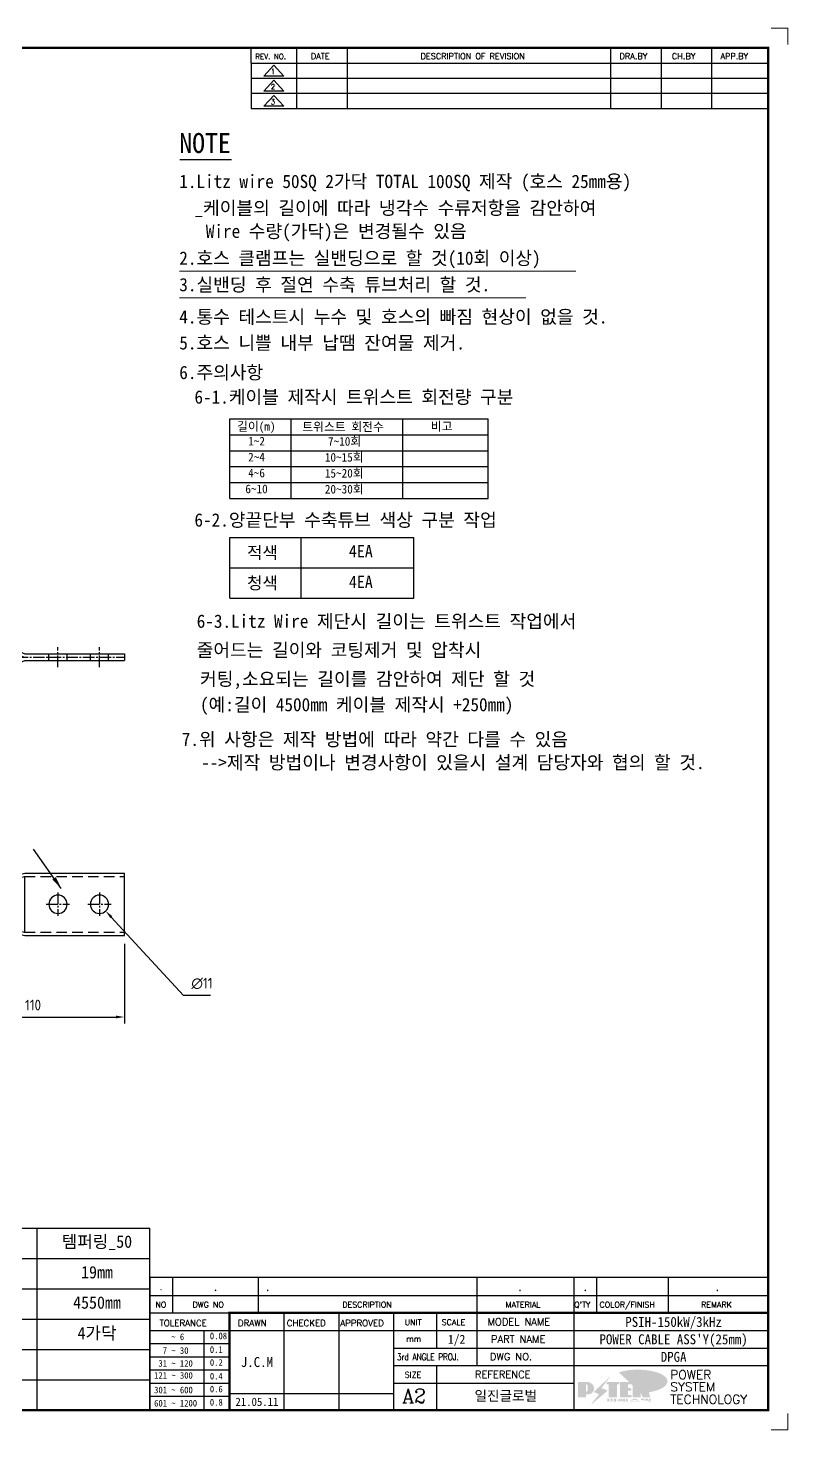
# Model space of a CAD drawing. Header units: millimetres. Extents: x 0 to 2482, y 39 to 883.
# Drawn here: x 2024 to 2482, y 39 to 883 of the extents above; entities that cross this region are included whole.
import ezdxf
from ezdxf.enums import TextEntityAlignment as Align

# ---------------------------------------------------------------- set-up
doc = ezdxf.new("R2010")
doc.units = ezdxf.units.MM
for name, pattern in [('CENTER', [50.8, 31.75, -6.35, 6.35, -6.35]), ('CENTER1', [10, 7, -1, 1, -1]), ('HIDDEN', [9.525, 6.35, -3.175]), ('HIDDEN2', [4.7625, 3.175, -1.5875]), ('HIDDENX2', [19.05, 12.7, -6.35])]:
    doc.linetypes.add(name, pattern=pattern)
for name, color, linetype in [('______', 7, 'Continuous'), ('CENTER', 1, 'CENTER'), ('FORMAT-1', 7, 'Continuous'), ('line', 3, 'Continuous'), ('THIN', 3, 'Continuous')]:
    doc.layers.add(name, color=color, linetype=linetype)
doc.styles.add('HAN', font='')
doc.styles.add('RC', font='ROMANC.SHX')
doc.styles.add('ROMANT', font='romant')
doc.styles.add('RT', font='ROMANT.SHX', dxfattribs={"oblique": 15})
doc.styles.get("Standard").update_dxf_attribs({"font": 'ISOCP.SHX', "bigfont": 'WHGTXT.SHX'})
doc.styles.get('HAN').set_extended_font_data('GulimChe')
doc.dimstyles.new('PS-2', dxfattribs={"dimscale": 2, "dimtxt": 3.2, "dimasz": 2.5, "dimexe": 2, "dimexo": 2.5, "dimgap": 2, "dimtad": 1, "dimtoh": 1, "dimrnd": 0.05, "dimzin": 12, "dimdsep": 46, "dimtxsty": 'Standard', "dimcen": 0, "dimclrt": 2, "dimazin": 3, "dimtfac": 1, "dimtofl": 0, "dimtmove": 0, "dimatfit": 3, "dimfxl": 0, "dimtolj": 1, "dimtzin": 0, "dimarcsym": 0})
doc.dimstyles.new('PS-3', dxfattribs={"dimscale": 3, "dimtxt": 3.2, "dimasz": 2.5, "dimexe": 2, "dimexo": 2.5, "dimgap": 2, "dimtad": 1, "dimtoh": 1, "dimrnd": 0.05, "dimzin": 12, "dimdsep": 46, "dimtxsty": 'Standard', "dimcen": 0, "dimclrt": 2, "dimazin": 3, "dimtfac": 1, "dimtofl": 0, "dimtmove": 0, "dimatfit": 3, "dimfxl": 0, "dimtolj": 1, "dimtzin": 0, "dimarcsym": 0})

# ---------------------------------------------------------------- blocks, each defined once
blk = doc.blocks.new('*D32')
at = {"color": 0, "lineweight": -2}
for p, q in [((1972.34, 332.91), (1972.34, 283.54)), ((2082.34, 331.66), (2082.34, 283.54)), ((1977.34, 287.54), (2077.34, 287.54))]:
    blk.add_line(p, q, dxfattribs=at)
at = {"color": 0}
for points in [[(1977.34, 288.37), (1977.34, 286.71), (1972.34, 287.54)], [(2077.34, 288.37), (2077.34, 286.71), (2082.34, 287.54)]]:
    blk.add_solid(points, dxfattribs=at)
at = {"layer": 'DEFPOINTS', "color": 0}
for p in [(1972.34, 337.91, 0.15), (2082.34, 336.66, 0.15), (2082.34, 287.54)]:
    blk.add_point(p, dxfattribs=at)
at = {"color": 2, "insert": (2027.34, 294.74), "char_height": 6.4, "attachment_point": 5}
blk.add_mtext('\\A1;110', dxfattribs=at)
blk = doc.blocks.new('*D33')
at = {"color": 0, "lineweight": -2}
for p, q in [((2117.82, 300.53), (2074.45, 347.68)), ((2134.11, 300.53), (2117.82, 300.53))]:
    blk.add_line(p, q, dxfattribs=at)
at = {"color": 0}
blk.add_solid([(2075.07, 348.24), (2073.84, 347.12), (2071.07, 351.36)], dxfattribs=at)
at = {"layer": 'DEFPOINTS', "color": 0}
for p in [(2063.62, 359.46, 0.15), (2071.07, 351.36, 0.15)]:
    blk.add_point(p, dxfattribs=at)
at = {"color": 2, "insert": (2128.99, 307.73), "char_height": 6.4, "attachment_point": 5}
blk.add_mtext('\\A1;∅11', dxfattribs=at)
blk = doc.blocks.new('no2')
at = {"color": 180}
for p, q in [((0, 5.5), (0, 0)), ((0, 5.5), (186, 5.5)), ((6.79, 5.5), (6.79, 0)), ((32.74, 0.11), (32.74, 5.5)), ((98.4, 5.5), (98.4, 0)), ((127.61, 5.5), (127.61, 0)), ((134.43, 5.5), (134.43, 0)), ((155.98, 5.5), (155.98, 0))]:
    blk.add_line(p, q, dxfattribs=at)
at = {"color": 2, "style": 'HAN'}
for tag, p in [('PART-NO', (19.76, 2.75)), ("Q'TY", (131.02, 2.75)), ('COLOR/FINISH', (145.2, 2.75)), ('MATERIAL', (111.38, 2.75)), ('REMARK', (170.76, 2.75))]:
    blk.add_attdef(tag, text='', height=2.9, dxfattribs=at).set_placement(p, align=Align.MIDDLE_CENTER)
blk.add_attdef('DESCRIPTION', text='', height=2.9, dxfattribs=at).set_placement((34.51, 2.75), align=Align.MIDDLE_LEFT)
at = {"color": 2, "style": 'RT', "oblique": 15}
blk.add_attdef('NO', text='', height=1.74, dxfattribs=at).set_placement((3.38, 2.51), align=Align.MIDDLE_CENTER)
blk = doc.blocks.new('re2')
at = {"color": 180}
for p, q in [((0, 0), (0, -4.55)), ((6.87, -0.64), (3.86, -3.91)), ((9.88, -3.91), (3.86, -3.91)), ((6.87, -0.64), (9.88, -3.91)), ((13.74, -4.55), (13.74, 0)), ((28.97, -4.55), (28.97, 0)), ((108.25, -4.55), (108.25, 0)), ((123.49, -4.55), (123.49, 0)), ((138.64, -4.55), (138.64, 0)), ((0, -4.55), (155.53, -4.55))]:
    blk.add_line(p, q, dxfattribs=at)
at = {"color": 2, "style": 'RC', "oblique": 15}
blk.add_attdef('REV.NO', text='', height=1.56, dxfattribs=at).set_placement((6.59, -2.56), align=Align.MIDDLE_CENTER)
blk.add_attdef('-1', text='', height=1.56, dxfattribs=at).set_placement((9.37, -1.66), align=Align.MIDDLE_LEFT)
at = {"color": 2, "style": 'HAN'}
for tag, p in [('REV.-DATE', (21.36, -2.28)), ('DRA.BY', (115.87, -2.28)), ('CH.BY', (131.07, -2.28)), ('APP.BY', (147.09, -2.28))]:
    blk.add_attdef(tag, text='', height=2.5, dxfattribs=at).set_placement(p, align=Align.MIDDLE_CENTER)
blk.add_attdef('DESCRIPTION-OF-REVISION', text='', height=2.5, dxfattribs=at).set_placement((31.61, -2.28), align=Align.MIDDLE_LEFT)
blk = doc.blocks.new('new LOGO')
at = {"layer": 'line'}
h = blk.add_hatch(color=1, dxfattribs=at)
h.paths.add_polyline_path([(41.5, 16.4), (54.3, 16.4, 1), (54.3, 82.9), (0, 82.9), (0, -0.1), (41.5, -0.1)])
h.paths.add_polyline_path([(41.5, 27.9), (41.5, 71.9), (43.6, 71.9, -0.414214), (54.6, 60.9), (54.6, 38.9, -0.414214), (43.6, 27.9)], flags=16)
h.paths.add_polyline_path([(214.7, 71.9), (227.5, 71.9), (227.5, 82.9), (159.7, 82.9), (159.7, 71.9), (172.5, 71.9), (172.5, -0.1), (214.7, -0.1)])
h.paths.add_polyline_path([(276, 37.4), (294.8, 37.4), (294.8, 49.1), (276, 49.1), (276, 71.9), (294.8, 71.9), (294.8, 82.9), (234.5, 82.9), (234.5, -0.1), (297, -0.1), (297, 10.9), (276, 10.9)])
h.paths.add_polyline_path([(347.2, 35.2), (359.7, -0.1), (400.5, -0.1), (379.6, 66.8), (399.7, 82.9), (380.6, 82.9), (347.2, 61.6), (347.2, 82.9), (305.5, 82.9), (305.5, -0.1), (347.2, -0.1)])
h = blk.add_hatch(color=250, dxfattribs=at)
h.paths.add_polyline_path([(44.5, 69.4), (46.6, 69.4, -0.129793), (52, 68, 0.221832), (43.6, 71.9), (41.5, 71.9), (41.5, 27.9), (43.6, 27.9, 0.02048), (44.5, 28)], flags=17)
h.paths.add_polyline_path([(44.5, 13.9), (57.3, 13.9, 0.72362), (77.1, 73.9, -0.679777), (54.3, 16.4), (41.5, 16.4), (41.5, -0.1), (3, -0.1), (3, -2.6), (44.5, -2.6)])
h.paths.add_polyline_path([(117.9, 14.2), (71.5, -44.4), (77.1, -39.6), (120.8, 15.6), (92, 28.9), (173.3, 106), (177.5, 111.4), (89.1, 27.6)])
h.paths.add_polyline_path([(162.7, 71.9), (162.7, 69.4), (172.5, 69.4), (172.5, 71.9)], flags=17)
h.paths.add_polyline_path([(217.7, 69.4), (230.5, 69.4), (230.5, 80.4), (227.5, 80.4), (227.5, 71.9), (214.7, 71.9), (214.7, -0.1), (175.5, -0.1), (175.5, -2.6), (217.7, -2.6)])
h.paths.add_polyline_path([(297.8, 46.6), (294.8, 46.6), (294.8, 37.4), (276, 37.4), (276, 10.9), (279, 10.9), (279, 34.9), (297.8, 34.9)])
h.paths.add_polyline_path([(300, 8.4), (297, 8.4), (297, -0.1), (237.5, -0.1), (237.5, -2.6), (300, -2.6)])
h.paths.add_polyline_path([(297.8, 80.4), (294.8, 80.4), (294.8, 71.9), (276, 71.9), (276, 49.1), (279, 49.1), (279, 69.4), (297.8, 69.4)])
h.paths.add_polyline_path([(350.2, 80.4), (347.2, 80.4), (347.2, 61.6), (350.2, 63.5)])
h.paths.add_polyline_path([(350.2, 26.7), (347.2, 35.2), (347.2, -0.1), (308.5, -0.1), (308.5, -2.6), (350.2, -2.6)])
h.paths.add_polyline_path([(402.7, 80.4), (396.5, 80.4), (379.6, 66.8), (400.5, -0.1), (361.8, -0.1), (362.7, -2.6), (403.5, -2.6), (382.6, 64.3)])
blk.add_hatch(color=5, dxfattribs=at).paths.add_polyline_path([(166.3, 35), (131, 49), (180.4, 112.7), (92, 28.9), (120.8, 15.6), (74.4, -43)])
h = blk.add_hatch(color=253, dxfattribs=at)
edge = h.paths.add_edge_path()
edge.add_ellipse((333.9, 86.4), major_axis=(-165.9, 0), ratio=0.39426, start_angle=111.51268, end_angle=334.46902)
edge.add_ellipse((314.1, 81.2), major_axis=(-153.7, 0), ratio=0.40699, start_angle=121.30662, end_angle=327.74369, ccw=False)
edge.add_line((394, 27.8), (394.7, 25.6))
h = blk.add_hatch(color=250, dxfattribs=at)
edge = h.paths.add_edge_path()
edge.add_ellipse((237.8, -17.6), major_axis=(-14.3, 0), ratio=0.526336, start_angle=192.2456, end_angle=269.07481)
edge.add_line((238.1, -10.1), (237.6, -10.1))
edge.add_ellipse((237.8, -17.6), major_axis=(-14.3, 0), ratio=0.526336, start_angle=270.92519, end_angle=449.07481)
edge.add_line((237.6, -25.1), (238.1, -25.1))
edge.add_ellipse((237.8, -17.6), major_axis=(-14.3, 0), ratio=0.526336, start_angle=450.92519, end_angle=527.7544)
edge.add_line((251.7, -19.2), (254.1, -19.2))
edge.add_line((254.1, -19.2), (254.1, -27.1))
edge.add_line((254.1, -27.1), (263.1, -27.1))
edge.add_line((263.1, -27.1), (263.1, -10.1))
edge.add_line((263.1, -10.1), (254.1, -10.1))
edge.add_line((254.1, -10.1), (254.1, -16))
edge.add_line((254.1, -16), (251.7, -16))
h.paths.add_polyline_path([(241, -16.4), (241, -18.7, -1), (234.4, -18.7), (234.4, -16.4, -1)], flags=16)
h.paths.add_polyline_path([(278.2, -10.1), (268.1, -10.1), (268.1, -27.1), (278.2, -27.1)])
h.paths.add_polyline_path([(310.3, -10.1), (310.3, -11.1, -0.157169), (289.3, -17.5), (294, -19.9, 0.128407), (316.3, -15.9, 0.128407), (338.6, -19.9), (343.3, -17.5, -0.157169), (322.2, -11.1), (322.2, -10.1)])
h.paths.add_polyline_path([(342.1, -25.1), (342.1, -22.3), (290.4, -22.3), (290.4, -25.1)])
h.paths.add_polyline_path([(352, -10.1), (352, -16.2, 0.414214), (354, -18.2), (378.7, -18.2), (378.7, -19.6), (390.2, -19.6), (390.2, -10.1), (378.7, -10.1), (378.7, -13.6), (374.7, -13.6), (374.7, -15.1), (378.7, -15.1), (378.7, -16.2), (364.7, -16.2), (364.7, -15.1), (371.2, -15.1), (371.2, -13.6), (364.7, -13.6), (364.7, -12.6), (374.7, -12.6), (374.7, -10.1)])
h.paths.add_polyline_path([(393.8, -10.1), (393.8, -19.6), (405, -19.6), (405, -10.1)])
h.paths.add_polyline_path([(405, -27.1), (405, -20.9), (356.8, -20.9), (356.8, -23), (391.8, -23), (391.8, -27.1)])
h.paths.add_polyline_path([(200.4, -10.1), (200.4, -22.3), (193.2, -22.3), (193.2, -12.6), (196.6, -12.6), (196.6, -10.1), (161, -10.1), (161, -12.6), (164.5, -12.6), (164.5, -22.3), (161, -22.3), (161, -25.1), (200.4, -25.1), (200.4, -27.1), (213.9, -27.1), (213.9, -10.1)])
h.paths.add_polyline_path([(182, -12.6), (175.6, -12.6), (175.6, -22.3), (182, -22.3)], flags=17)
blk = doc.blocks.new('format-2')
at = {"color": 3, "lineweight": 9}
for p, q in [((604, 422), (609, 422)), ((609, 417), (609, 422)), ((609, 5), (609, 0)), ((604, 0), (609, 0))]:
    blk.add_line(p, q, dxfattribs=at)
at = {"color": 180}
for p, q in [((447.47, 411.45), (447.47, 416)), ((461.21, 411.45), (461.21, 416)), ((476.44, 411.45), (476.44, 416)), ((555.72, 411.45), (555.72, 416)), ((570.95, 411.45), (570.95, 416)), ((586.11, 411.45), (586.11, 416)), ((447.47, 411.45), (603, 411.45)), ((417, 40.49), (603, 40.49)), ((417, 40.49), (417, 6)), ((423.79, 40.49), (423.79, 35.21)), ((449.74, 35.21), (449.74, 40.49)), ((515.4, 40.49), (515.4, 35.21)), ((544.61, 40.49), (544.61, 35.21)), ((551.43, 40.49), (551.43, 35.21)), ((572.98, 40.49), (572.98, 35.21)), ((417, 35.21), (440.98, 35.21)), ((457.46, 6), (457.46, 35.21)), ((473.95, 6), (473.95, 35.21)), ((490.44, 6), (490.44, 35.21)), ((503.22, 35.21), (503.22, 24.65)), ((515.4, 35.21), (515.4, 19.37)), ((544.61, 35.21), (544.61, 6)), ((417, 29.93), (440.98, 29.93)), ((433.39, 6.23), (433.39, 29.93)), ((440.98, 29.93), (603, 29.93)), ((417, 25.98), (440.98, 25.98)), ((417, 22.03), (440.98, 22.03)), ((490.44, 24.65), (603, 24.65)), ((417, 18.08), (440.98, 18.08)), ((490.44, 19.37), (603, 19.37)), ((503.22, 19.37), (503.22, 6)), ((417, 14.13), (440.98, 14.13)), ((490.44, 14.09), (544.61, 14.09)), ((417, 10.18), (440.98, 10.18)), ((440.98, 10.95), (490.44, 10.95))]:
    blk.add_line(p, q, dxfattribs=at)
at = {"color": 7, "const_width": 0.7}
blk.add_lwpolyline([(440.98, 6), (440.98, 35.21), (603, 35.21)], dxfattribs=at)
at = {"layer": 'FORMAT-1', "color": 7, "const_width": 0.7}
blk.add_lwpolyline([(18, 6), (18, 416), (603, 416), (603, 6)], close=True, dxfattribs=at)
at = {"xscale": 0.05400000000008731, "yscale": 0.05400000000008731, "zscale": 0.05400000000008731}
blk.add_blockref('new LOGO', (545.79, 9.96), dxfattribs=at)
at = {"color": 2}
for s, height, style, p in [('REV. NO.', 1.56, 'RC', (448.73, 412.65)), ('DATE', 1.788, 'RC', (465.45, 412.64)), ('DESCRIPTION OF REVISION', 1.7875, 'RC', (498.48, 412.64)), ('DRA.BY', 1.788, 'RC', (558.33, 412.64)), ('CH.BY', 1.788, 'RC', (574.09, 412.64)), ('APP.BY', 1.788, 'RC', (588.68, 412.64)), ('NO', 1.742, 'RC', (418.66, 36.83)), ('DWG NO', 1.742, 'RC', (429.86, 36.83)), ('DESCRIPTION', 1.7424, 'RC', (474.93, 36.83)), ('MATERIAL', 1.742, 'RC', (524.02, 36.83)), ("Q'TY", 1.742, 'RC', (544.67, 36.83)), ('COLOR/FINISH', 1.7424, 'RC', (552.3, 36.83)), ('REMARK', 1.742, 'RC', (582.87, 36.83)), (' TOLERANCE', 1.9, 'RC', (418.61, 31.22)), ('DRAWN', 1.9, 'RC', (443.5, 31.22)), ('CHECKED', 1.9, 'RC', (458.21, 31.22)), ('APPROVED', 1.9, 'RC', (474.3, 31.22)), ('UNIT', 1.742, 'RC', (493.69, 31.55)), ('SCALE', 1.742, 'RC', (504.82, 31.55)), ('MODEL NAME', 2.178, 'RC', (518.62, 31.46)), ('    ~ 6', 2, 'HAN', (418.3, 27.03)), ('0.08', 2, 'HAN', (435.07, 27.31)), ('mm', 1.742, 'RC', (494.17, 26.56)), ('PART NAME', 2.178, 'RC', (519.67, 26.24)), ('  7 ~ 30', 2, 'HAN', (418.3, 22.91)), ('0.1', 2, 'HAN', (435.07, 23.2)), ('0.2', 2, 'HAN', (435.07, 19.32)), ('DWG NO.', 2.178, 'RC', (519.34, 20.96)), ('121 ~ 300', 2, 'HAN', (418.3, 15.42)), (' 31 ~ 120', 2, 'HAN', (418.3, 19.04)), ('0.4', 2, 'HAN', (435.07, 15.2)), ('SIZE', 1.742, 'RC', (493.69, 15.72)), ('REFERENCE', 2.178, 'RC', (514.84, 15.61)), ('301 ~ 600', 2, 'HAN', (418.3, 11.04)), ('0.6', 2, 'HAN', (435.07, 11.32)), ('601 ~ 1200', 2, 'HAN', (418.3, 7.05)), ('0.8', 2, 'HAN', (435.07, 7.33))]:
    blk.add_text(s, height=height, dxfattribs=dict(at, style=style)).set_placement(p)
at = {"color": 2, "style": 'RC', "width": 0.8}
blk.add_text('3rd ANGLE PROJ.', height=2, dxfattribs=at).set_placement((491.37, 20.97))
at = {"style": 'ROMANT'}
for s, p in [('POWER', (573.59, 15.27)), ('SYSTEM', (573.59, 11.63)), ('TECHNOLOGY', (573.59, 7.87))]:
    blk.add_text(s, height=2.7, dxfattribs=at).set_placement(p)
at = {"color": 2, "lineweight": 30, "style": 'RC'}
blk.add_text('A2', height=4.182, dxfattribs=at).set_placement((492.93, 8.17))
at = {"style": 'HAN'}
for tag, height, p in [('MODEL-NAME', 3, (574.6, 32.53)), ('SCALE', 2.7, (509.31, 27.29)), ('PART-NAME', 3, (574.6, 27.29)), ('DRA-BY', 3, (449.22, 20.44)), ('CH-BY', 3, (465.71, 20.44)), ('APP-BY', 3, (482.2, 20.44)), ('DWG-NO', 3, (574.6, 22.01)), ('DRA-DATE', 2.5, (449.22, 8.48)), ('CH-DATE', 2.5, (465.71, 8.48)), ('APP-DATE', 2.5, (482.2, 8.48)), ('관련업체명', 3, (524.09, 10.29))]:
    blk.add_attdef(tag, text='', height=height, dxfattribs=at).set_placement(p, align=Align.MIDDLE_CENTER)
blk = doc.blocks.new('A$C6DE16E48')
at = {"color": 1, "linetype": 'CENTER1'}
for p, q in [((0, -4.66), (0, 47.97)), ((-17.97, 30), (27.62, 30))]:
    blk.add_line(p, q, dxfattribs=at)
at = {"color": 2, "linetype": 'HIDDEN2', "lineweight": 0}
for p, q in [((20.69, 38.33), (13.69, 38.11)), ((20.69, 37.47), (13.69, 37.26)), ((20.69, 22.52), (13.69, 22.74)), ((20.69, 21.67), (13.69, 21.89)), ((-4.5, 0), (-4.5, 15)), ((4.5, 0), (4.5, 15))]:
    blk.add_line(p, q, dxfattribs=at)
at = {"layer": '______', "color": 30}
for p, q in [((0, 39), (13.69, 39.66)), ((-9, 30), (-8.54, 15)), ((8.71, 20.58), (8.54, 15)), ((8.71, 20.58), (13.69, 20.34)), ((-8.54, 15), (8.54, 15)), ((-7.67, 14.5), (-8.52, 14.5)), ((7.67, 14.5), (8.52, 14.5))]:
    blk.add_line(p, q, dxfattribs=at)
blk.add_lwpolyline([(4.95, 30.71), (0.71, 34.95, 0.414214), (-0.71, 34.95), (-4.95, 30.71, 0.414214), (-4.95, 29.29), (-0.71, 25.05, 0.414214), (0.71, 25.05), (4.95, 29.29, 0.414214)], format="xyb", close=True, dxfattribs=at)
blk.add_lwpolyline([(20.69, 18.5), (20.69, 41.5), (13.69, 41.5), (13.69, 18.5)], close=True, dxfattribs=at)
blk.add_lwpolyline([(8.54, 15), (8.16, 0.88), (7.28, 0), (-7.28, 0), (-8.16, 0.88), (-8.54, 15)], dxfattribs=at)
blk.add_arc((0, 30), 9, 90, 182.29744, dxfattribs=at)
at = {"layer": 'CENTER'}
blk.add_line((0, -0.27), (0, 15), dxfattribs=at)
at = {"layer": 'THIN'}
for points in [[(-7.28, 0), (-7.67, 14.5), (-8.54, 15)], [(7.28, 0), (7.67, 14.5), (8.54, 15)]]:
    blk.add_lwpolyline(points, dxfattribs=at)
blk = doc.blocks.new('A$C72A97E75')
h = blk.add_hatch(color=256)
h.dxf.hatch_style = 1
h.paths.add_polyline_path([(98.25, 16.27), (98.21, 14.5), (99.97, 14.5, 0.406381)])
h.paths.add_polyline_path([(81.79, 14.73, 0.527496), (80.39, 12.56), (81.83, 13.17)])
h = blk.add_hatch(color=256)
h.dxf.hatch_style = 1
h.paths.add_polyline_path([(64.11, 3.56), (60.4, 2), (65.26, 2, 0.328095)])
h.paths.add_polyline_path([(65.26, 2), (60.4, 2), (64.11, 0.44, 0.328095)])
at = {"color": 1, "linetype": 'CENTER1'}
for p, q in [((145, 17.5), (145, 9.5)), ((150, 17.5), (150, 9.5)), ((155, 17.5), (155, 9.5)), ((185, 2), (0, 2)), ((15, -4), (15, 8)), ((40, -4), (40, 8)), ((160.5, 2), (139.5, 2)), ((145, 7.5), (145, -3.5)), ((150, 7.5), (150, -3.5)), ((155, 7.5), (155, -3.5)), ((145, -13.5), (145, -5.5)), ((150, -13.5), (150, -5.5)), ((155, -13.5), (155, -5.5))]:
    blk.add_line(p, q, dxfattribs=at)
at = {"color": 6}
for p, q in [((83.18, 13.74), (60, 4)), ((82, 13.24), (82, 12.5)), ((98, 12.5), (98, 14.5)), ((98, 14.5), (117, 14.5)), ((117, 14.5), (122, 13.75)), ((122, 13.75), (122, 14.5)), ((122, 14.5), (127, 13.75)), ((127, 13.75), (127, 14.5)), ((127, 14.5), (132, 13.75)), ((132, 13.75), (132, 14.5)), ((132, 14.5), (184.5, 14.5)), ((184.5, -10.5), (184.5, 14.5)), ((185, 14), (185, 13)), ((185, 13), (185, -9)), ((60, 4), (0, 4)), ((0, 4), (0, 0)), ((60, 0), (0, 0)), ((85, -10.5), (60, 0)), ((117, -10.5), (85, -10.5)), ((122, -9.75), (117, -10.5)), ((127, -9.75), (122, -10.5)), ((122, -10.5), (122, -9.75)), ((132, -9.75), (127, -10.5)), ((127, -10.5), (127, -9.75)), ((132, -10.5), (132, -9.75)), ((184.5, -10.5), (132, -10.5)), ((185, -9), (185, -10))]:
    blk.add_line(p, q, dxfattribs=at)
at = {"color": 2, "linetype": 'HIDDEN'}
for p, q in [((83.13, 11.55), (60.4, 2)), ((184.5, 12.5), (98, 12.5)), ((141.5, 12.5), (141.5, 14.5)), ((158.5, 12.5), (158.5, 14.5)), ((85.4, -8.5), (60.4, 2)), ((184.5, -8.5), (85.4, -8.5)), ((141.5, -8.5), (141.5, -10.5)), ((158.5, -8.5), (158.5, -10.5))]:
    blk.add_line(p, q, dxfattribs=at)
at = {"color": 2, "linetype": 'HIDDENX2'}
for p, q in [((9.5, 0), (9.5, 4)), ((20.5, 0), (20.5, 4)), ((34.5, 0), (34.5, 4)), ((45.5, 0), (45.5, 4))]:
    blk.add_line(p, q, dxfattribs=at)
at = {"color": 6}
blk.add_lwpolyline([(145, -1.5), (155, -1.5, 1), (155, 5.5), (145, 5.5, 1)], format="xyb", close=True, dxfattribs=at)
for centre, radius, start, end in [((81.83, 13.17), 1.57, 91.53645, 202.78241), ((98.21, 14.5), 1.77, 0, 88.46355), ((63.63, 2), 1.63, 287.34241, 72.65759)]:
    blk.add_arc(centre, radius, start, end)
for centre, start, end in [((184.5, 14), 0, 90), ((184.5, 13), 270, 0), ((184.5, -9), 0, 90), ((184.5, -10), 270, 0)]:
    blk.add_arc(centre, 0.5, start, end, dxfattribs=at)
for points, knots in [([(82, 12.5), (82, 12.5), (82.19, 12.34), (82.87, 11.76), (83.36, 11.35), (84.47, 10.48), (85.18, 9.96), (86.34, 9.31), (86.75, 9.11), (87.6, 8.83), (88.04, 8.74), (90, 8.74)], [3.224139, 3.224139, 3.224139, 3.224139, 3.485412, 3.485412, 3.746685, 3.746685, 4.022768, 4.022768, 4.16081, 4.16081, 4.298851, 4.298851, 4.298851, 4.298851]), ([(90, 11.93), (87.64, 11.93), (86.76, 12.1), (85.18, 12.65), (84.47, 13), (83.65, 13.46), (83.4, 13.6), (83.18, 13.74)], [0, 0, 0, 0, 0.2574055, 0.2574055, 0.5148111, 0.5148111, 0.6322202, 0.6322202, 0.6322202, 0.6322202]), ([(98, 14.5), (98, 14.5), (97.82, 14.38), (97.15, 13.94), (96.65, 13.62), (95.53, 13), (94.82, 12.65), (93.24, 12.1), (92.36, 11.93), (90, 11.93)], [3.069374, 3.069374, 3.069374, 3.069374, 3.323531, 3.323531, 3.577688, 3.577688, 3.835093, 3.835093, 4.092499, 4.092499, 4.092499, 4.092499]), ([(90, 8.74), (91.96, 8.74), (92.4, 8.83), (93.25, 9.11), (93.66, 9.31), (94.82, 9.96), (95.53, 10.48), (96.64, 11.35), (97.13, 11.76), (97.81, 12.34), (98, 12.5), (98, 12.5)], [0, 0, 0, 0, 0.138042, 0.138042, 0.276083, 0.276083, 0.552167, 0.552167, 0.81344, 0.81344, 1.074713, 1.074713, 1.074713, 1.074713])]:
    blk.add_open_spline(points, degree=3, knots=knots, dxfattribs=at)
blk.add_blockref('A$C6DE16E48', (90, 11.93))
blk = doc.blocks.new('A$C4E333BA4')
at = {"color": 1, "linetype": 'CENTER1'}
for p, q in [((0, 17.97), (0, -17.97)), ((-17.97, 0), (27.64, 0))]:
    blk.add_line(p, q, dxfattribs=at)
at = {"color": 2, "linetype": 'HIDDEN2', "lineweight": 0}
for p, q in [((20.69, 8.33), (13.69, 8.11)), ((20.69, 7.47), (13.69, 7.26)), ((20.69, -7.48), (13.69, -7.26)), ((20.69, -8.33), (13.69, -8.11))]:
    blk.add_line(p, q, dxfattribs=at)
at = {"layer": '______', "color": 30}
for p, q in [((-5.24, 10), (-5.24, 7.32)), ((-4.24, 11), (4.24, 11)), ((0, 9), (13.69, 9.66)), ((5.24, 10), (5.24, 9.25)), ((-5.24, -10), (-5.24, -7.32)), ((-4.24, -11), (4.24, -11)), ((0, -9), (13.69, -9.66)), ((5.24, -10), (5.24, -9.25))]:
    blk.add_line(p, q, dxfattribs=at)
blk.add_lwpolyline([(20.69, -11.5), (20.69, 11.5), (13.69, 11.5), (13.69, -11.5)], close=True, dxfattribs=at)
for centre, radius, start, end in [((0, 0), 9, 90, 182.29744), ((-4.24, 10), 1, 90, 180), ((4.24, 10), 1, 0, 90), ((0, 0), 9, 177.70256, 270), ((-4.24, -10), 1, 180, 270), ((4.24, -10), 1, 270, 0)]:
    blk.add_arc(centre, radius, start, end, dxfattribs=at)
blk = doc.blocks.new('A$C0D6A3723')
at = {"color": 6}
for p, q in [((0, -18.75), (0, 18.75)), ((60, 18.75), (0, 18.75)), ((85, 12.5), (60, 18.75)), ((60, -16.75), (60, 16.75)), ((85, 12.5), (117, 12.5)), ((117, 12.5), (117, -12.5)), ((122, 11.75), (117, 12.5)), ((122, -12.5), (122, 12.5)), ((127, 11.75), (122, 12.5)), ((132, 11.75), (127, 12.5)), ((127, 12.5), (127, -12.5)), ((132, -12.5), (132, 12.5)), ((132, 12.5), (184.5, 12.5)), ((184.5, -12.5), (184.5, 12.5)), ((185, 12), (185, -12)), ((85, -12.5), (60, -18.75)), ((85, -12.5), (117, -12.5)), ((122, -11.75), (117, -12.5)), ((127, -11.75), (122, -12.5)), ((132, -11.75), (127, -12.5)), ((132, -12.5), (184.5, -12.5)), ((60, -18.75), (0, -18.75))]:
    blk.add_line(p, q, dxfattribs=at)
at = {"color": 2, "linetype": 'HIDDEN'}
for p, q in [((60, 16.75), (0, 16.75)), ((84.75, 10.5), (60, 16.75)), ((84.75, 10.5), (184.5, 10.5)), ((141.5, 10.5), (141.5, 12.5)), ((158.5, 10.5), (158.5, 12.5)), ((60, -16.75), (0, -16.75)), ((84.75, -10.5), (60, -16.75)), ((84.75, -10.5), (184.5, -10.5)), ((141.5, -10.5), (141.5, -12.5)), ((158.5, -10.5), (158.5, -12.5))]:
    blk.add_line(p, q, dxfattribs=at)
at = {"color": 1, "linetype": 'CENTER1'}
for p, q in [((145, 15.5), (145, 7.5)), ((150, 15.5), (150, 7.5)), ((155, 15.5), (155, 7.5)), ((22, 0), (8, 0)), ((15, 7), (15, -7)), ((47, 0), (33, 0)), ((40, 7), (40, -7)), ((90, -8), (90, 8)), ((160.5, 0), (139.5, 0)), ((145, 5.5), (145, -5.5)), ((150, 5.5), (150, -5.5)), ((155, 5.5), (155, -5.5)), ((82, 0), (98, 0)), ((145, -15.5), (145, -7.5)), ((150, -15.5), (150, -7.5)), ((155, -15.5), (155, -7.5))]:
    blk.add_line(p, q, dxfattribs=at)
at = {"color": 6}
blk.add_lwpolyline([(145, -3.5), (155, -3.5, 1), (155, 3.5), (145, 3.5, 1)], format="xyb", close=True, dxfattribs=at)
for centre, radius in [((15, 0), 5.5), ((40, 0), 5.5), ((90, 0), 8.25)]:
    blk.add_circle(centre, radius, dxfattribs=at)
for centre, start, end in [((184.5, 12), 0, 90), ((184.5, 11), 270, 0), ((184.5, -11), 0, 90), ((184.5, -12), 270, 0)]:
    blk.add_arc(centre, 0.5, start, end, dxfattribs=at)
blk.add_blockref('A$C4E333BA4', (90, 0))

msp = doc.modelspace()

# ---------------------------------------------------------------- linework, layer by layer
for p, q in [((2115.693, 803.769, 0.29), (2146.817, 803.769, 0.29)), ((2145.675, 647.662, 0.29), (2301.296, 647.662, 0.29)), ((2145.675, 599.662, 0.29), (2145.675, 647.662, 0.29)), ((2182.661, 599.662, 0.29), (2182.661, 647.662, 0.29)), ((2249.789, 599.662, 0.29), (2249.789, 647.662, 0.29)), ((2301.296, 599.662, 0.29), (2301.296, 647.662, 0.29)), ((2145.675, 638.062, 0.29), (2301.296, 638.062, 0.29)), ((2145.675, 628.462, 0.29), (2301.296, 628.462, 0.29)), ((2145.675, 618.862, 0.29), (2301.296, 618.862, 0.29)), ((2145.675, 609.262, 0.29), (2301.296, 609.262, 0.29)), ((2145.675, 599.662, 0.29), (2301.296, 599.662, 0.29)), ((2145.675, 576.269, 0.29), (2256.421, 576.269, 0.29)), ((2145.675, 539.789, 0.29), (2145.675, 576.269, 0.29)), ((2188.611, 539.789, 0.29), (2188.611, 576.269, 0.29)), ((2256.421, 539.789, 0.29), (2256.421, 576.269, 0.29)), ((2145.675, 558.029, 0.29), (2256.421, 558.029, 0.29)), ((2145.675, 539.789, 0.29), (2256.421, 539.789, 0.29)), ((1647.832, 160.368, 0.29), (2097.627, 160.368, 0.29)), ((2029.817, 50.928, 0.29), (2029.817, 160.368, 0.29)), ((2097.627, 50.928, 0.29), (2097.627, 160.368, 0.29)), ((1647.832, 142.128, 0.29), (2097.627, 142.128, 0.29)), ((1647.832, 123.888, 0.29), (2097.627, 123.888, 0.29)), ((1647.832, 105.648, 0.29), (2097.627, 105.648, 0.29)), ((1647.832, 87.408, 0.29), (2097.627, 87.408, 0.29)), ((1647.832, 69.168, 0.29), (2097.627, 69.168, 0.29)), ((1647.832, 50.928, 0.29), (2097.627, 50.928, 0.29))]:
    msp.add_line(p, q)
at = {"lineweight": 0}
for p, q in [((2115.519, 736.538, 0.29), (2354.016, 736.538, 0.29)), ((2115.519, 720.414, 0.29), (2323.838, 720.414, 0.29))]:
    msp.add_line(p, q, dxfattribs=at)

# ---------------------------------------------------------------- block references
ref = msp.add_blockref('format-2', (1263.627, 38.928, 0.29), dxfattribs=dict(xscale=2, yscale=2, zscale=2))
ref.add_attrib('관련업체명', '일진글로벌', dxfattribs={"height": 6, "style": 'HAN'}).set_placement((2311.817, 59.513, 0.29), align=Align.MIDDLE_CENTER)
ref.add_attrib('SCALE', '1/2', dxfattribs={"height": 5.4, "style": 'HAN'}).set_placement((2282.243, 93.516, 0.29), align=Align.MIDDLE_CENTER)
ref.add_attrib('PART-NO', 'DPGA', dxfattribs={"height": 6, "style": 'HAN'}).set_placement((2412.818, 82.956, 0.29), align=Align.MIDDLE_CENTER)
ref.add_attrib('PART-NAME', "POWER CABLE ASS'Y(25mm)", dxfattribs={"height": 6, "style": 'HAN'}).set_placement((2412.818, 93.516, 0.29), align=Align.MIDDLE_CENTER)
ref.add_attrib('MODEL-NAME', 'PSIH-150kW/3kHz', dxfattribs={"height": 6, "style": 'HAN'}).set_placement((2412.818, 103.978, 0.29), align=Align.MIDDLE_CENTER)
ref.add_attrib('DRA-BY', 'J.C.M', dxfattribs={"height": 6, "style": 'HAN'}).set_placement((2162.067, 79.812, 0.29), align=Align.MIDDLE_CENTER)
ref.add_attrib('DRA-DATE', '21.05.11', dxfattribs={"height": 5, "style": 'HAN'}).set_placement((2162.067, 55.878, 0.29), align=Align.MIDDLE_CENTER)
ref = msp.add_blockref('re2', (2158.558, 861.828, 0.29), dxfattribs=dict(xscale=2, yscale=2, zscale=2))
ref.add_attrib('REV.NO', '1', dxfattribs={"color": 2, "height": 3.12, "style": 'RC'}).set_placement((2171.735, 856.713, 0.29), align=Align.MIDDLE_CENTER)
ref = msp.add_blockref('re2', (2158.558, 852.728, 0.29), dxfattribs=dict(xscale=2, yscale=2, zscale=2))
ref.add_attrib('REV.NO', '2', dxfattribs={"color": 2, "height": 3.12, "style": 'RC'}).set_placement((2171.735, 847.613, 0.29), align=Align.MIDDLE_CENTER)
ref = msp.add_blockref('re2', (2158.558, 843.628, 0.29), dxfattribs=dict(xscale=2, yscale=2, zscale=2))
ref.add_attrib('REV.NO', '3', dxfattribs={"color": 2, "height": 3.12, "style": 'RC'}).set_placement((2171.735, 838.513, 0.29), align=Align.MIDDLE_CENTER)
at = {"xscale": -1}
for name, p in [('A$C72A97E75', (2082.345, 502.213, 0.29)), ('A$C0D6A3723', (2082.345, 355.408, 0.29))]:
    msp.add_blockref(name, p, dxfattribs=at)
ref = msp.add_blockref('no2', (2097.627, 119.916, 0.29), dxfattribs=dict(xscale=2, yscale=2, zscale=2))
ref.add_attrib('REMARK', '.', dxfattribs={"color": 2, "height": 5.8, "style": 'HAN'}).set_placement((2439.137, 125.416, 0.29), align=Align.MIDDLE_CENTER)
ref.add_attrib("Q'TY", '.', dxfattribs={"color": 2, "height": 5.8, "style": 'HAN'}).set_placement((2359.668, 125.416, 0.29), align=Align.MIDDLE_CENTER)
ref.add_attrib('MATERIAL', '.', dxfattribs={"color": 2, "height": 5.8, "style": 'HAN'}).set_placement((2320.377, 125.416, 0.29), align=Align.MIDDLE_CENTER)
ref.add_attrib('DESCRIPTION', '.', dxfattribs={"color": 2, "height": 5.8, "style": 'HAN'}).set_placement((2166.643, 125.416, 0.29), align=Align.MIDDLE_LEFT)
ref.add_attrib('PART-NO', '.', dxfattribs={"color": 2, "height": 5.8, "style": 'HAN'}).set_placement((2137.156, 125.416, 0.29), align=Align.MIDDLE_CENTER)
ref.add_attrib('NO', '.', dxfattribs={"color": 2, "height": 3.48, "style": 'RT'}).set_placement((2104.396, 124.93, 0.29), align=Align.MIDDLE_CENTER)

# ---------------------------------------------------------------- texts
at = {"color": 2, "style": 'HAN'}
for s, height, p in [('NOTE', 12, (2115.351, 807.699, 0.29)), ('_케이블의 길이에 따라 냉각수 수류저항을 감안하여 ', 8, (2124.476, 770.608, 0.29)), ('Wire 수량(가닥)은 변경될수 있음', 8, (2131.32, 756.608, 0.29)), ('4.통수 테스트시 누수 및 호스의 빠짐 현상이 없을 것.', 8, (2115.351, 705.061, 0.29)), ('5.호스 니쁠 내부 납땜 잔여물 제거.', 8, (2115.351, 689.413, 0.29)), ('6.주의사항', 8, (2115.351, 671.597, 0.29)), ('6-1.케이블 제작시 트위스트 회전량 구분', 8, (2124.476, 656.804, 0.29)), ('6-2.양끝단부 수축튜브 색상 구분 작업', 8, (2124.476, 582.792, 0.29)), ('6-3.Litz Wire 제단시 길이는 트위스트 작업에서', 8, (2125.827, 521.835, 0.29)), ('줄어드는 길이와 코팅제거 및 압착시 ', 8, (2125.827, 504.49, 0.29)), ('커팅,소요되는 길이를 감안하여 제단 할 것', 8, (2127.822, 487.057, 0.29)), ('(예:길이 4500mm 케이블 제작시 +250mm)', 8, (2127.822, 471.609, 0.29)), ('7.위 사항은 제작 방법에 따라 약간 다를 수 있음', 8, (2116.86, 450.709, 0.29)), ('-->제작 방법이나 변경사항이 있을시 설계 담당자와 협의 할 것.', 8, (2128.496, 436.774, 0.29))]:
    msp.add_text(s, height=height, dxfattribs=at).set_placement(p)
at = {"color": 1, "style": 'HAN'}
for s, p in [('1.Litz wire 50SQ 2가닥 TOTAL 100SQ 제작 (호스 25mm용)', (2115.351, 786.608, 0.29)), ('2.호스 클램프는 실밴딩으로 할 것(10회 이상)', (2115.351, 740.397, 0.29)), ('3.실밴딩 후 절연 수축 튜브처리 할 것.', (2115.351, 724.453, 0.29))]:
    msp.add_text(s, height=8, dxfattribs=at).set_placement(p)
at = {"color": 2, "style": 'HAN'}
for s, height, p in [('길이(m)', 5.204, (2161.705, 642.769, 0.29)), ('트위스트 회전수', 5.204, (2213.895, 642.958, 0.29)), ('비고', 5.204, (2273.229, 643.256, 0.29)), ('1~2', 5.204, (2161.849, 634.222, 0.29)), ('7~10회', 5.204, (2214.845, 634.222, 0.29)), ('2~4', 5.204, (2161.849, 624.622, 0.29)), ('10~15회', 5.204, (2214.627, 624.622, 0.29)), ('4~6', 5.204, (2161.849, 615.022, 0.29)), ('15~20회', 5.204, (2214.627, 615.022, 0.29)), ('6~10', 5.204, (2161.849, 605.422, 0.29)), ('20~30회', 5.204, (2214.627, 605.422, 0.29)), ('적색', 7.4157, (2165.409, 567.161, 0.29)), ('청색', 7.4157, (2165.409, 548.921, 0.29)), ('템퍼링_50', 7.4157, (2065.826, 152.074, 0.29))]:
    msp.add_text(s, height=height, dxfattribs=at).set_placement(p, align=Align.MIDDLE)
at = {"color": 1, "style": 'HAN'}
for s, p in [('4EA', (2224.62, 567.976, 0.29)), ('4EA', (2224.62, 549.482, 0.29)), ('19mm', (2065.826, 133.834, 0.29)), ('4550mm', (2065.826, 115.594, 0.29)), ('4가닥', (2065.826, 97.354, 0.29))]:
    msp.add_text(s, height=7.4157, dxfattribs=at).set_placement(p, align=Align.MIDDLE)

# ---------------------------------------------------------------- dimensions: what is measured, and where the dimension line sits
dim = msp.add_diameter_dim_2p(p1=(2063.621, 359.456, 0.29), p2=(2071.068, 351.36, 0.29), dimstyle='PS-2')
dim.commit()
dim.dimension.update_dxf_attribs({"geometry": '*D33', "text_midpoint": (2128.985, 300.528, 0.145), "dimtype": 163})
dim = msp.add_linear_dim(base=(2082.345, 287.539, 0.145), p1=(1972.345, 337.909, 0.29), p2=(2082.345, 336.658, 0.29), dimstyle='PS-2')
dim.commit()
dim.dimension.update_dxf_attribs({"geometry": '*D32', "text_midpoint": (2027.345, 294.739, 0.145)})

# ---------------------------------------------------------------- leaders
msp.add_leader([(2044.345, 364.909, 0.29), (2027.64, 388.635, 0.29)], dimstyle='PS-3', override={"dimgap": 2, "dimtad": 1})

doc.saveas('drawing.dxf')
